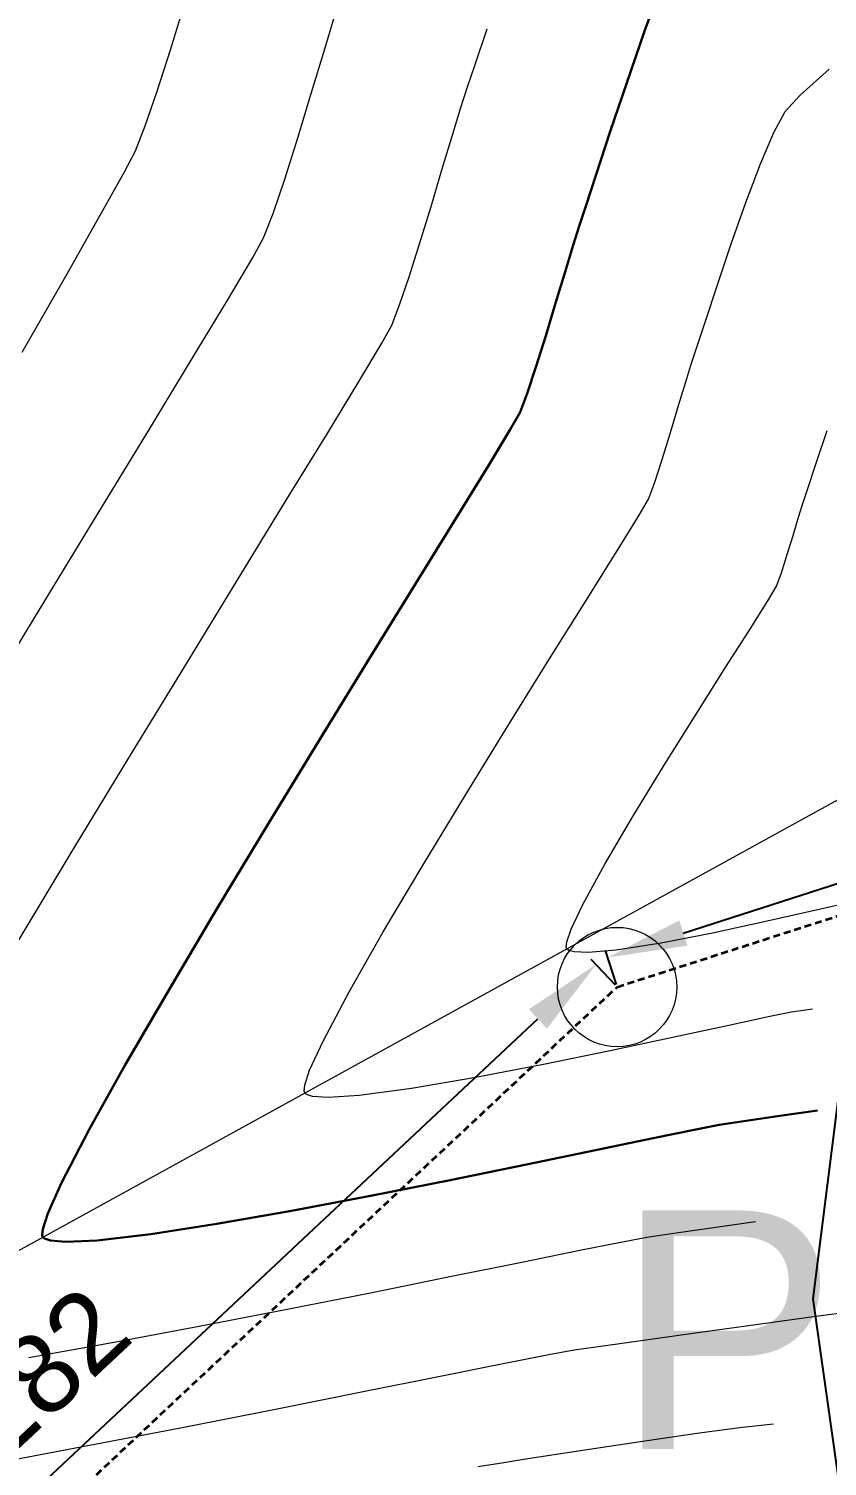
# Model space of a CAD drawing. Header units: millimetres. Extents: x 736950 to 740938, y 8500595 to 8502163.
# Drawn here: x 737979.82 to 737999.89, y 8501256.38 to 8501292.51 of the extents above; entities that cross this region are included whole.
import ezdxf
from ezdxf.enums import TextEntityAlignment as Align

# ---------------------------------------------------------------- set-up
doc = ezdxf.new("R2010")
doc.units = ezdxf.units.MM
doc.linetypes.add('DASHED', pattern=[0.75, 0.5, -0.25])
for name, color, linetype, lineweight in [('CONT-MJR', 80, 'Continuous', 30), ('CONT-MNR', 96, 'Continuous', 15), ('COTAS', 40, 'Continuous', 5), ('CUADROS', 9, 'Continuous', 20), ('PERIMETRO', 7, 'Continuous', 35), ('pista', 251, 'Continuous', 5), ('saiwite', 5, 'Continuous', 5)]:
    doc.layers.add(name, color=color, linetype=linetype, lineweight=lineweight)
doc.styles.add('COTAS', font='arial.ttf')
doc.styles.add('CUADROS', font='arial.ttf')
doc.dimstyles.new('Copy of GenDist', dxfattribs={"dimtxt": 2, "dimasz": 2, "dimexe": 0.18, "dimexo": 0.0625, "dimgap": 1, "dimtad": 2, "dimdec": 3, "dimzin": 1, "dimdsep": 46, "dimtxsty": 'COTAS', "dimcen": 0.09, "dimadec": 3, "dimazin": 0, "dimtfac": 1, "dimtdec": 3, "dimtofl": 0, "dimtmove": 0, "dimatfit": 3, "dimfxl": 1, "dimtolj": 1, "dimtzin": 0, "dimarcsym": 0})

# ---------------------------------------------------------------- blocks, each defined once
blk = doc.blocks.new('*D156')
at = {"layer": 'COTAS', "color": 0, "lineweight": -2, "transparency": 16777216}
for p, q in [((737994.5660146885, 8501268.467491537), (737993.9569597547, 8501269.117573736)), ((737967.6032455061, 8501244.180409221), (737992.6205072375, 8501267.618809355)), ((737966.6297145458, 8501242.294276098), (737966.020659612, 8501242.944358297))]:
    blk.add_line(p, q, dxfattribs=at)
at = {"layer": 'COTAS', "color": 0, "transparency": 16777216}
for points in [[(737992.3926059622, 8501267.862062555), (737992.8484085128, 8501267.375556154), (737994.0800264431, 8501268.986217007)], [(737967.3753442308, 8501244.42366242), (737967.8311467813, 8501243.93715602), (737966.1437263004, 8501242.813001567)]]:
    blk.add_solid(points, dxfattribs=at)
at = {"layer": 'Defpoints', "color": 0, "transparency": 16777216}
for p in [(737994.0800264431, 8501268.986217007), (737994.608746178, 8501268.421881562), (737966.6724460353, 8501242.248666123)]:
    blk.add_point(p, dxfattribs=at)
at = {"layer": 'COTAS', "color": 0, "transparency": 16777216, "insert": (737978.7295447616, 8501257.37505776), "char_height": 2, "attachment_point": 5, "rotation": 43.13375550846872, "style": 'COTAS'}
blk.add_mtext('\\A1;38.282', dxfattribs=at)
blk = doc.blocks.new('*D157')
at = {"layer": 'COTAS', "color": 0, "lineweight": -2, "transparency": 16777216}
for p, q in [((738169.7117402977, 8501324.95614536), (738169.4360799836, 8501325.810938135)), ((737996.2726181126, 8501269.778691178), (738167.5878572729, 8501325.025780309)), ((737994.5895635025, 8501268.481364962), (737994.3139031883, 8501269.336157737))]:
    blk.add_line(p, q, dxfattribs=at)
at = {"layer": 'COTAS', "color": 0, "transparency": 16777216}
for points in [[(738167.4855496674, 8501325.34302511), (738167.6901648785, 8501324.708535507), (738169.4913260904, 8501325.639625942)], [(737996.1703105071, 8501270.09593598), (737996.3749257182, 8501269.461446375), (737994.3691492951, 8501269.164845545)]]:
    blk.add_solid(points, dxfattribs=at)
at = {"layer": 'Defpoints', "color": 0, "transparency": 16777216}
for p in [(738169.4913260904, 8501325.639625942), (738169.7309229737, 8501324.89666196), (737994.6087461784, 8501268.421881562)]:
    blk.add_point(p, dxfattribs=at)
at = {"layer": 'COTAS', "color": 0, "transparency": 16777216, "insert": (738081.3096925169, 8501299.326479118), "char_height": 2, "attachment_point": 5, "rotation": 17.873882615968956, "style": 'COTAS'}
blk.add_mtext('\\A1;184.003', dxfattribs=at)

msp = doc.modelspace()

# ---------------------------------------------------------------- hatches: boundary and pattern name
at = {"layer": 'pista'}
h = msp.add_hatch(dxfattribs=at)
h.set_pattern_fill('HONEY', color=256, scale=3, angle=9.94991650582834, style=0)
h.set_pattern_definition([(9.94991650582834, (1479841.21072825, -18.49207214638591), (0.4979252195647159, 0.4170677100899267), [0.375, -0.75]), (129.9499165058283, (1479841.21072825, -18.49207214638591), (-0.6101538418184378, 0.222682034283025), [0.3749999999999999, -0.7499999999999998]), (69.94991650582834, (1479841.21072825, -18.49207214638591), (-0.112228622253722, 0.6397497443729518), [-0.75, 0.375])])
h.paths.add_polyline_path([(737744.7999806425, 8501250.923935566), (737743.4751223363, 8501250.754223157), (737756.465848178, 8501242.026572531), (737763.5739612179, 8501242.006896213), (737770.002546867, 8501243.455222024), (737769.8468594846, 8501244.342704736), (737763.4750639071, 8501242.907173423), (737756.7405500773, 8501242.925815564)])
h.paths.add_polyline_path([(737794.2809870465, 8501256.017245878), (737809.7820272583, 8501263.709828075), (737823.391616501, 8501273.483615467), (737837.0791595323, 8501280.557800073), (737851.5530432165, 8501285.77819753), (737870.8510758049, 8501293.050216693, -0.9976846880626209), (737871.0089264096, 8501292.63424804), (737865.2748787645, 8501289.581801567, 0.7845063948290762), (737866.1540430214, 8501286.121818589), (737883.2588851704, 8501291.348365877), (737897.4188924351, 8501296.516943583), (737903.2981396064, 8501301.44146652, -0.5512150924587264), (737904.1219025984, 8501301.177325813), (737906.855912117, 8501297.98174819, 0.5618964424650519), (737910.2738656431, 8501298.536066804), (737914.22079628, 8501308.558674501), (737925.6412323939, 8501300.72656757, 0.340189525830376), (737928.7023693406, 8501300.894137181), (737936.9171069289, 8501306.117412793, -0.358727273887905), (737938.1716059428, 8501305.962964654), (737943.1732157968, 8501301.051021611, 0.3417074120720416), (737946.0555081918, 8501300.709858142), (737955.8779356404, 8501307.072689936), (737971.8320576148, 8501314.464803053), (737988.5677626224, 8501323.411181662), (738023.1375471824, 8501336.282937778), (738044.4246208373, 8501357.728329657), (738061.4456776979, 8501362.208386911), (738078.9085143938, 8501363.070318012), (738112.0997810266, 8501372.051506756), (738118.6561313582, 8501373.365123207), (738128.3493353954, 8501376.976906104), (738155.2251721952, 8501366.826195797), (738176.6167526407, 8501363.543890122), (738193.8053773039, 8501353.328603027), (738204.7313956148, 8501340.877429372), (738207.705198212, 8501335.751671141), (738214.35685511, 8501331.742925933), (738229.9282901662, 8501313.374534177), (738233.5603594936, 8501308.186787868), (738234.53883727, 8501308.358438132), (738230.6417003467, 8501313.924784988), (738214.9478837823, 8501332.43754055), (738208.3676942562, 8501336.403214611), (738205.4657963786, 8501341.405035153), (738194.387784551, 8501354.029418997), (738176.9261677533, 8501364.406946706), (738155.4549153853, 8501367.70147717), (738128.3514754312, 8501377.93815071), (738118.4090486554, 8501374.233504975), (738111.8936108743, 8501372.928085677), (738078.7671659255, 8501363.964436961), (738061.3074614278, 8501363.102660457), (738043.958527311, 8501358.536303693), (738022.6381405202, 8501337.057350922), (737988.196920163, 8501324.233464561), (737971.4304040315, 8501315.270615296), (737955.4419368334, 8501307.862588815), (737945.5806043665, 8501301.47455489, -0.3391433520832071), (737943.8038299843, 8501301.693147572), (737938.8116631231, 8501306.59581691, 0.3560082385246841), (737936.4342009705, 8501306.876887502), (737928.158540546, 8501301.61487459, -0.3502196171718997), (737926.1502499409, 8501301.468794718), (737914.5128481541, 8501309.44969617, 0.4302069892023044), (737913.4330382891, 8501309.014522241), (737909.4507249827, 8501298.90206584, -0.5704007069138802), (737907.5397775185, 8501298.566836312), (737904.9064502402, 8501301.644734057, 0.4931454261128044), (737902.7202336333, 8501302.131411942), (737896.9620044216, 8501297.308254998), (737882.9728831241, 8501292.20205278), (737866.0373022418, 8501287.027224885, -0.7384715771871906), (737865.6977918843, 8501288.787355538), (737871.5108758068, 8501291.881875956, 0.9119586051647783), (737870.5337161538, 8501293.892406015), (737851.2416702455, 8501286.62264278), (737836.7183275839, 8501281.384406622), (737822.9200107896, 8501274.252970394), (737809.3164408724, 8501264.483505804), (737793.8201376351, 8501256.79327439), (737778.9884914039, 8501246.402265295), (737769.846859484, 8501244.34270474), (737770.0025468671, 8501243.455222024), (737779.3594973255, 8501245.563292695)])
h.paths.add_polyline_path([(738260.5182952256, 8501271.251537092), (738234.538837269, 8501308.358438132), (738233.56035949, 8501308.186787868), (738259.6897886079, 8501270.86568047), (738269.3749442189, 8501234.589470252), (738274.5057655985, 8501215.583008338), (738279.7983711922, 8501189.602392923), (738280.7089290785, 8501189.641305126), (738275.382018582, 8501215.790318219), (738270.2441657205, 8501234.822827347)])

# ---------------------------------------------------------------- linework, layer by layer
at = {"elevation": 3580.605, "flags": 128}
msp.add_lwpolyline([(738030.8396443969, 8501276.577059833), (738006.8866294394, 8501273.186901364), (738002.5324350423, 8501268.866879543), (738000.2453062437, 8501266.297360843), (737999.5305788356, 8501260.587317174), (738000.9600336516, 8501250.451990865), (738001.242830539, 8501245.695179265), (737989.3094694354, 8501217.888659943)], dxfattribs=at)
at = {"layer": 'CONT-MJR', "elevation": 3580}
for points in [[(737995.3011274743, 8501292.44972008), (737995.760574483, 8501293.717094613)], [(737994.4381414882, 8501289.922695812), (737994.8519868868, 8501291.15385314)], [(737994.0845800452, 8501288.849450106), (737994.4381414882, 8501289.922695812)], [(737993.816291325, 8501288.027318038), (737994.0845800452, 8501288.849450106)], [(737993.0643207668, 8501285.612570131), (737993.3007357984, 8501286.400751008)], [(737992.5699100065, 8501284.002559124), (737992.814464098, 8501284.786908712)], [(737992.3494027063, 8501283.338313743), (737992.5699100065, 8501284.002559124)], [(737992.171686412, 8501282.872964947), (737992.3494027063, 8501283.338313743)], [(737989.5430786737, 8501278.556825586), (737990.5560872143, 8501280.197499568)], [(737988.3825324778, 8501276.675362559), (737989.5430786737, 8501278.556825586)], [(737985.8341073223, 8501272.510798298), (737987.1282686777, 8501274.63329272)], [(737984.5538684614, 8501270.388061525), (737985.8341073223, 8501272.510798298)], [(737983.341372145, 8501268.345264632), (737984.5538684614, 8501270.388061525)], [(737982.250438423, 8501266.462589849), (737983.341372145, 8501268.345264632)], [(737999.6460719985, 8501265.316792168), (737998.6394957546, 8501265.171732927)], [(737996.5839261428, 8501264.84431182), (737995.5145343698, 8501264.624099478)], [(737997.172764702, 8501264.955321703), (737996.5839261428, 8501264.84431182)], [(737997.7890928125, 8501265.047234228), (737997.172764702, 8501264.955321703)], [(737994.0636282043, 8501264.32068883), (737992.3302464663, 8501263.960084053)], [(737992.3302464663, 8501263.960084053), (737990.4134279775, 8501263.568289297)], [(737984.5527402111, 8501262.465806821), (737982.8925629258, 8501262.2092938)], [(737980.178730471, 8501262.136756431), (737980.1624962547, 8501262.18251241)], [(737980.3686773557, 8501262.046404306), (737980.2187475606, 8501262.099842701)], [(737981.5441429933, 8501262.05161162), (737980.7564264291, 8501262.014098877)], [(737982.8925629258, 8501262.2092938), (737981.5441429933, 8501262.05161162)]]:
    msp.add_lwpolyline(points, dxfattribs=at)
at = {"layer": 'CONT-MJR', "extrusion": (0.9448572459864064, -0.3274824952680427, 0), "elevation": -2086724.256663491}
msp.add_lwpolyline([(8274186.942581919, 3580.00000000001), (8274188.314076868, 3580.00000000001)], dxfattribs=at)
at = {"layer": 'CONT-MJR', "extrusion": (0.9494227754971819, -0.314000626380311, 0), "elevation": -1968741.628254236}
msp.add_lwpolyline([(8303046.491507091, 3580.000000000002), (8303046.994777522, 3580.000000000002)], dxfattribs=at)
at = {"layer": 'CONT-MJR', "extrusion": (0.9520121230104256, -0.3060603169984348, 0), "elevation": -1899327.852923086}
msp.add_lwpolyline([(8319198.88043552, 3580.00000000001), (8319199.38131429, 3580.00000000001)], dxfattribs=at)
at = {"layer": 'CONT-MJR', "extrusion": (0.9567787485308648, -0.2908168261289439, 0), "elevation": -1766220.822377404}
msp.add_lwpolyline([(8348471.03283742, 3580.00000000001), (8348471.735097962, 3580.00000000001)], dxfattribs=at)
at = {"layer": 'CONT-MJR', "extrusion": (0.9571349361065785, -0.2896423899988673, 0), "elevation": -1755973.738422042}
msp.add_lwpolyline([(8350630.673925071, 3580), (8350631.536563545, 3580)], dxfattribs=at)
at = {"layer": 'CONT-MJR', "extrusion": (0.8702603044529444, -0.4925921258947087, 0), "elevation": -3545419.711210375}
msp.add_lwpolyline([(7761857.651617841, 3580), (7761858.154011742, 3580)], dxfattribs=at)
at = {"layer": 'CONT-MJR', "extrusion": (0.8552900224216926, -0.5181495706317828, 0), "elevation": -3773738.71449858}
msp.add_lwpolyline([(7653451.169784486, 3580.000000000009), (7653452.243746744, 3580.000000000009)], dxfattribs=at)
at = {"layer": 'CONT-MJR', "extrusion": (0.8517948182735025, -0.5238755458717375, 0), "elevation": -3824996.27246381}
msp.add_lwpolyline([(7627961.626339647, 3580), (7627963.1756596, 3580)], dxfattribs=at)
at = {"layer": 'CONT-MJR', "extrusion": (0.8521039988852908, -0.5233725012681661, 0), "elevation": -3820491.585670412}
msp.add_lwpolyline([(7630212.279876505, 3580), (7630214.67637956, 3580)], dxfattribs=at)
at = {"layer": 'CONT-MJR', "extrusion": (0.8734512495985967, -0.486911608584813, 0), "elevation": -3494773.809480723}
msp.add_lwpolyline([(7784772.059264802, 3580.00000000001), (7784773.939587764, 3580.00000000001)], dxfattribs=at)
at = {"layer": 'CONT-MJR', "extrusion": (0.1448555523283627, -0.9894528129019823, 0), "elevation": -8304697.536855062}
msp.add_lwpolyline([(1961670.291708159, 3580.000000000012), (1961669.432240247, 3580.000000000012)], dxfattribs=at)
at = {"layer": 'CONT-MJR', "extrusion": (0.8875000292363001, -0.4608076584710441, 0), "elevation": -3262489.479559204}
msp.add_lwpolyline([(7884938.737968459, 3580), (7884940.227415026, 3580)], dxfattribs=at)
at = {"layer": 'CONT-MJR', "extrusion": (0.2046903327613954, -0.9788267812407001, 0), "elevation": -8170204.941036273}
msp.add_lwpolyline([(2462496.458861355, 3580.000000000013), (2462494.976570317, 3580.000000000013)], dxfattribs=at)
at = {"layer": 'CONT-MJR', "extrusion": (0.9118807667083711, -0.4104551952495589, 0), "elevation": -2816437.409471617}
msp.add_lwpolyline([(8055045.82047786, 3580.000000000013), (8055046.668038562, 3580.000000000013)], dxfattribs=at)
at = {"layer": 'CONT-MJR', "extrusion": (0.1945781943168031, -0.9808870099539562, 0), "elevation": -8195182.160261868}
msp.add_lwpolyline([(2378045.724531007, 3580), (2378043.684320055, 3580)], dxfattribs=at)
at = {"layer": 'CONT-MJR', "extrusion": (0.1860461846183444, -0.9825410002584916, 0), "elevation": -8215539.691413858}
msp.add_lwpolyline([(2306731.450171959, 3580.000000000013), (2306729.428296505, 3580.000000000013)], dxfattribs=at)
at = {"layer": 'CONT-MJR', "extrusion": (0.9511803401769086, -0.3086356435360968, 0), "elevation": -1921840.33872293}
msp.add_lwpolyline([(8314000.589621446, 3580.000000000003), (8314000.99614657, 3580.000000000003)], dxfattribs=at)
at = {"layer": 'CONT-MJR', "extrusion": (0.1731879455560562, -0.9848887934757267, 0), "elevation": -8244988.104427781}
msp.add_lwpolyline([(2199150.798469694, 3580), (2199148.896837926, 3580)], dxfattribs=at)
at = {"layer": 'CONT-MJR', "extrusion": (0.9967196304152082, -0.08093193649586564, 0), "elevation": 47535.70372722368}
msp.add_lwpolyline([(8533101.064262908, 3580), (8533101.221047334, 3580)], dxfattribs=at)
at = {"layer": 'CONT-MJR', "extrusion": (0.6780309206795481, 0.7350333806042039, 0), "elevation": 6749084.827810476}
msp.add_lwpolyline([(5221678.473489447, 3580), (5221678.527931992, 3580)], dxfattribs=at)
at = {"layer": 'CONT-MJR', "extrusion": (-0.08302762809652911, -0.996547245730309, 0), "elevation": -8533182.03716892}
msp.add_lwpolyline([(29593.06936097576, 3580.000000000013), (29592.6802684617, 3580.000000000013)], dxfattribs=at)
at = {"layer": 'CONT-MNR'}
for points, elevation in [([(737983.3829355366, 8501291.982977053), (737983.7375854795, 8501293.130886048)], 3583), ([(737987.2613852969, 8501292.000947032), (737987.5734684948, 8501293.040178318)], 3582), ([(737986.5834403863, 8501289.764605636), (737986.9248439525, 8501290.88163194)], 3582), ([(737990.6843973146, 8501290.530750496), (737990.8520704205, 8501291.049200365)], 3581), ([(737998.834245507, 8501290.431471461), (737999.2127370685, 8501290.837544715)], 3579), ([(737990.4645056039, 8501289.811442364), (737990.6843973146, 8501290.530750496)], 3581), ([(737986.2567705244, 8501288.73224071), (737986.5834403863, 8501289.764605636)], 3582), ([(737990.2084718309, 8501288.958854627), (737990.4645056039, 8501289.811442364)], 3581), ([(737998.2130259863, 8501289.109511388), (737998.5504734119, 8501289.903774146)], 3579), ([(737985.964430292, 8501287.866909757), (737986.2567705244, 8501288.73224071)], 3582), ([(737997.4773407351, 8501287.100128274), (737997.8469621283, 8501288.143392866)], 3579), ([(737980.7534734969, 8501286.29333643), (737981.6214304433, 8501287.8219221)], 3583), ([(737985.7260156145, 8501287.250985367), (737985.964430292, 8501287.866909757)], 3582), ([(737989.384283562, 8501286.277200444), (737989.6522842676, 8501287.124155004)], 3581), ([(737996.5977203229, 8501284.454554914), (737996.8276609349, 8501285.160999611)], 3579), ([(737982.7908373692, 8501282.33721052), (737983.9332468725, 8501284.217093868)], 3582), ([(737986.2716096161, 8501280.61444611), (737987.3111669947, 8501282.313613992)], 3581), ([(737995.7385498906, 8501281.678327885), (737995.9474297093, 8501282.358433979)], 3579), ([(737999.611259249, 8501281.58994013), (737999.889109578, 8501282.412608128)], 3578), ([(737995.1626780595, 8501280.283578986), (737995.394521811, 8501280.683954736)], 3579), ([(737985.0615452642, 8501278.639253153), (737986.2716096161, 8501280.61444611)], 3581), ([(737999.1696064719, 8501280.23078658), (737999.2706514399, 8501280.55010415)], 3578), ([(737979.966413676, 8501277.69941209), (737981.4531360146, 8501280.141047286)], 3582), ([(737993.8727526648, 8501278.207809694), (737994.6346680459, 8501279.42801143)], 3579), ([(737998.7324232595, 8501278.80766197), (737998.8778890446, 8501279.264551071)], 3578), ([(737983.726768566, 8501276.457334334), (737985.0615452642, 8501278.639253153)], 3581), ([(737978.3769412191, 8501275.083112858), (737979.966413676, 8501277.69941209)], 3582), ([(737995.791868532, 8501273.999489026), (737996.5938765935, 8501275.283893012)], 3578), ([(737980.8662566422, 8501271.750515927), (737982.3130741497, 8501274.137988856)], 3581), ([(737995.0050816844, 8501272.710210545), (737995.791868532, 8501273.999489026)], 3578), ([(737989.7312553588, 8501271.491813418), (737990.8061832628, 8501273.264975639)], 3579), ([(737994.3003542373, 8501271.509948554), (737995.0050816844, 8501272.710210545)], 3578), ([(737993.7445243801, 8501270.49259402), (737994.3003542373, 8501271.509948554)], 3578), ([(737993.4519820209, 8501269.873498503), (737993.7445243801, 8501270.49259402)], 3578), ([(737999.4639301003, 8501270.320055623), (737998.3015915183, 8501270.05735641)], 3578), ([(738000.3494826399, 8501270.522556776), (737999.4639301003, 8501270.320055623)], 3578), ([(737993.3326000582, 8501269.421982659), (737993.3437704395, 8501269.55435063)], 3578), ([(737995.7189907654, 8501269.527510297), (737994.584945864, 8501269.348436644)], 3578), ([(737993.3469101853, 8501269.382171245), (737993.3326000582, 8501269.421982659)], 3578), ([(737993.3848682554, 8501269.347886717), (737993.3469101853, 8501269.382171245)], 3578), ([(737993.5260288102, 8501269.302391093), (737993.3848682554, 8501269.347886717)], 3578), ([(737993.8837076459, 8501269.28654683), (737993.5260288102, 8501269.302391093)], 3578), ([(737994.584945864, 8501269.348436644), (737993.8837076459, 8501269.28654683)], 3578), ([(737998.9939526021, 8501267.788072476), (737998.4435439688, 8501267.679357816)], 3579), ([(737999.515973511, 8501267.865791515), (737998.9939526021, 8501267.788072476)], 3579), ([(737997.4186354849, 8501267.458487356), (737996.0411058782, 8501267.159674007)], 3579), ([(737996.0411058782, 8501267.159674007), (737994.4328338763, 8501266.817130676)], 3579), ([(737994.4328338763, 8501266.817130676), (737992.7156982075, 8501266.465070268)], 3579), ([(737992.7156982075, 8501266.465070268), (737991.0115775992, 8501266.137705691)], 3579), ([(737986.7467810755, 8501265.804449577), (737986.759354651, 8501265.956436258)], 3579), ([(737986.8035823692, 8501265.722188257), (737986.7628203282, 8501265.759463837)], 3579), ([(737986.9558953757, 8501265.670033528), (737986.8035823692, 8501265.722188257)], 3579), ([(737987.3467117494, 8501265.643686963), (737986.9558953757, 8501265.670033528)], 3579), ([(737988.1298964754, 8501265.693915661), (737987.3467117494, 8501265.643686963)], 3579), ([(737996.9718398867, 8501262.361481167), (737996.0354055141, 8501262.224484425)], 3581), ([(737998.0879050905, 8501262.522455426), (737996.9718398867, 8501262.361481167)], 3581), ([(737994.7478634847, 8501262.012254065), (737993.6759353554, 8501261.798483865)], 3581), ([(737995.3515768024, 8501262.122570926), (737994.7478634847, 8501262.012254065)], 3581), ([(737996.0354055141, 8501262.224484425), (737995.3515768024, 8501262.122570926)], 3581), ([(737993.6759353554, 8501261.798483865), (737992.2162940578, 8501261.501453098)], 3581), ([(737988.4558785307, 8501260.73838093), (737986.316107587, 8501260.312725069)], 3581), ([(737986.316107587, 8501260.312725069), (737984.1106300479, 8501259.884579714)], 3581), ([(737999.6036494712, 8501260.136799902), (737998.09329713, 8501259.9301232)], 3582), ([(737996.6362297903, 8501259.729295447), (737995.3270125646, 8501259.547108069)], 3582), ([(737994.2602105651, 8501259.396352494), (737993.5303889023, 8501259.289820153)], 3582), ([(737995.3270125646, 8501259.547108069), (737994.2602105651, 8501259.396352494)], 3582), ([(737992.8935212209, 8501259.174663944), (737991.7434290326, 8501258.949137494)], 3582), ([(737990.1612590414, 8501258.632840227), (737988.2281579513, 8501258.245371578)], 3582), ([(737986.0252724665, 8501257.806330968), (737983.6337492903, 8501257.335317833)], 3582), ([(737983.6337492903, 8501257.335317833), (737981.1347351269, 8501256.851931598)], 3582), ([(737996.7415538842, 8501257.21416099), (737995.5906753715, 8501257.049456129)], 3583), ([(737997.7591036535, 8501257.348504828), (737996.7415538842, 8501257.21416099)], 3583), ([(737992.3657309305, 8501256.55819687), (737991.7092010026, 8501256.457069378)], 3583), ([(737991.7092010026, 8501256.457069378), (737991.1096277898, 8501256.361629467)], 3583)]:
    msp.add_lwpolyline(points, dxfattribs=dict(at, elevation=elevation))
at = {"layer": 'CONT-MNR', "extrusion": (0.9478559288235615, -0.3186991342850235, 0), "elevation": -2009845.092257589}
msp.add_lwpolyline([(8293196.738031722, 3581.000000000002), (8293197.709840046, 3581.000000000002)], dxfattribs=at)
at = {"layer": 'CONT-MNR', "extrusion": (0.9521781986739442, -0.3055432505719001, 0), "elevation": -1894820.698324782}
msp.add_lwpolyline([(8320229.632722194, 3583.000000000003), (8320230.728442504, 3583.000000000003)], dxfattribs=at)
at = {"layer": 'CONT-MNR', "extrusion": (0.957650247329192, -0.287934026801866, 0), "elevation": -1741077.555459751}
msp.add_lwpolyline([(8353754.862409688, 3582.000000000013), (8353756.031223768, 3582.000000000013)], dxfattribs=at)
at = {"layer": 'CONT-MNR', "extrusion": (0.9473644337011446, -0.3201571953870623, 0), "elevation": -2022603.213832805}
msp.add_lwpolyline([(8290093.861974493, 3581), (8290094.430702536, 3581)], dxfattribs=at)
at = {"layer": 'CONT-MNR', "extrusion": (0.6712526991564126, -0.7412285840921347, 0), "elevation": -5806015.806943643}
msp.add_lwpolyline([(6253540.532533783, 3579), (6253541.509647678, 3579)], dxfattribs=at)
at = {"layer": 'CONT-MNR', "extrusion": (0.9458663567441583, -0.3245563667216108, 0), "elevation": -2061114.762729702}
msp.add_lwpolyline([(8280601.265278049, 3583.000000000003), (8280602.185522876, 3583.000000000003)], dxfattribs=at)
at = {"layer": 'CONT-MNR', "extrusion": (0.8807305654261253, -0.4736176423278357, 0), "elevation": -3376383.000328835}
msp.add_lwpolyline([(7836874.997318991, 3579), (7836875.596477617, 3579)], dxfattribs=at)
at = {"layer": 'CONT-MNR', "extrusion": (0.9312061675697055, -0.3644928990805467, 0), "elevation": -2411445.77538688}
msp.add_lwpolyline([(8185442.540873966, 3583), (8185443.216590997, 3583)], dxfattribs=at)
at = {"layer": 'CONT-MNR', "extrusion": (0.8866360233567618, -0.4624679038442642, 0), "elevation": -3277251.635361561}
msp.add_lwpolyline([(7878842.068951191, 3583.000000000004), (7878842.683802019, 3583.000000000004)], dxfattribs=at)
at = {"layer": 'CONT-MNR', "extrusion": (0.9351242119510317, -0.3543200646632392, 0), "elevation": -2322057.309625771}
msp.add_lwpolyline([(8211247.820515855, 3579), (8211248.853660448, 3579)], dxfattribs=at)
at = {"layer": 'CONT-MNR', "extrusion": (0.8736964868528417, -0.4864714265617276, 0), "elevation": -3490861.664336549}
msp.add_lwpolyline([(7786552.275891797, 3583.000000000013), (7786553.503920753, 3583.000000000013)], dxfattribs=at)
at = {"layer": 'CONT-MNR', "extrusion": (0.9576502473604496, -0.2879340266979047, 0), "elevation": -1741073.856352811}
msp.add_lwpolyline([(8353753.007820954, 3581), (8353753.966718709, 3581)], dxfattribs=at)
at = {"layer": 'CONT-MNR', "extrusion": (0.9563300415005214, -0.2922889866615082, 0), "elevation": -1779070.924041825}
msp.add_lwpolyline([(8345742.515883859, 3581.000000000013), (8345743.474141893, 3581.000000000013)], dxfattribs=at)
at = {"layer": 'CONT-MNR', "extrusion": (0.8758497071022607, -0.4825839725569885, 0), "elevation": -3456220.391452176}
msp.add_lwpolyline([(7801989.454170043, 3582.000000000003), (7801990.032118689, 3582.000000000003)], dxfattribs=at)
at = {"layer": 'CONT-MNR', "extrusion": (0.9469465774880055, -0.321391007005101, 0), "elevation": -2033393.03658711}
msp.add_lwpolyline([(8287449.392952481, 3579), (8287450.476119167, 3579)], dxfattribs=at)
at = {"layer": 'CONT-MNR', "extrusion": (0.8603865965678545, -0.509641937487864, 0), "elevation": -3697659.460601395}
msp.add_lwpolyline([(7690500.299066837, 3582), (7690501.501897997, 3582)], dxfattribs=at)
at = {"layer": 'CONT-MNR', "extrusion": (0.867583770056775, -0.4972910635976412, 0), "elevation": -3587353.57843345}
msp.add_lwpolyline([(7742567.042540161, 3583.00000000001), (7742569.246514239, 3583.00000000001)], dxfattribs=at)
at = {"layer": 'CONT-MNR', "extrusion": (0.9473956928668053, -0.3200646827399523, 0), "elevation": -2021793.531142}
msp.add_lwpolyline([(8290285.591655654, 3581.00000000001), (8290286.34099356, 3581.00000000001)], dxfattribs=at)
at = {"layer": 'CONT-MNR', "extrusion": (0.949588845245456, -0.3134980462226223, 0), "elevation": -1964342.73298139}
msp.add_lwpolyline([(8304086.122726148, 3579), (8304087.084645279, 3579)], dxfattribs=at)
at = {"layer": 'CONT-MNR', "extrusion": (0.856182106800914, -0.5166741719826414, 0), "elevation": -3760545.344903542}
msp.add_lwpolyline([(7659944.669151611, 3582.000000000006), (7659946.412700711, 3582.000000000006)], dxfattribs=at)
at = {"layer": 'CONT-MNR', "extrusion": (0.9325720061062558, -0.3609840071623033, 0), "elevation": -2380600.113186586}
msp.add_lwpolyline([(8194462.672725058, 3581.000000000013), (8194463.214566096, 3581.000000000013)], dxfattribs=at)
at = {"layer": 'CONT-MNR', "extrusion": (0.8738917758305731, -0.4861205242896943, 0), "elevation": -3487726.678408761}
msp.add_lwpolyline([(7787954.15338706, 3581.000000000004), (7787954.674386852, 3581.000000000004)], dxfattribs=at)
at = {"layer": 'CONT-MNR', "extrusion": (0.8584481297239576, -0.5129003885487311, 0), "elevation": -3726787.162448283}
msp.add_lwpolyline([(7676425.465471596, 3581), (7676426.559562305, 3581)], dxfattribs=at)
at = {"layer": 'CONT-MNR', "extrusion": (0.9498418583710991, -0.312730625436872, 0), "elevation": -1957631.944639497}
msp.add_lwpolyline([(8305669.536305442, 3579.000000000012), (8305669.96243114, 3579.000000000012)], dxfattribs=at)
at = {"layer": 'CONT-MNR', "extrusion": (0.9526461916383885, -0.3040809654629421, 0), "elevation": -1882029.140230488}
msp.add_lwpolyline([(8323126.115264871, 3579.00000000001), (8323126.55150146, 3579.00000000001)], dxfattribs=at)
at = {"layer": 'CONT-MNR', "extrusion": (0.854429142847777, -0.5195679357431644, 0), "elevation": -3786435.837141343}
msp.add_lwpolyline([(7647177.904195856, 3581), (7647179.488696592, 3581)], dxfattribs=at)
at = {"layer": 'CONT-MNR', "extrusion": (0.9572290289761334, -0.2893312739497906, 0), "elevation": -1753255.71201536}
msp.add_lwpolyline([(8351200.27675097, 3579), (8351200.897090563, 3579)], dxfattribs=at)
at = {"layer": 'CONT-MNR', "extrusion": (0.9577108926051335, -0.2877322473854445, 0), "elevation": -1739306.321098564}
msp.add_lwpolyline([(8354115.948299388, 3579.000000000013), (8354116.66039604, 3579.000000000013)], dxfattribs=at)
at = {"layer": 'CONT-MNR', "extrusion": (0.8540419769802339, -0.520204096058166, 0), "elevation": -3792133.611899717}
msp.add_lwpolyline([(7644351.073259146, 3582.000000000004), (7644353.644752459, 3582.000000000004)], dxfattribs=at)
at = {"layer": 'CONT-MNR', "extrusion": (0.9508980568106439, -0.3095042577312008, 0), "elevation": -1929424.161893102}
msp.add_lwpolyline([(8312264.433041452, 3579), (8312265.051590592, 3579)], dxfattribs=at)
at = {"layer": 'CONT-MNR', "extrusion": (0.9503523584624772, -0.3111758261253711, 0), "elevation": -1944033.650769411}
msp.add_lwpolyline([(8308859.946320137, 3578), (8308860.647667043, 3578)], dxfattribs=at)
at = {"layer": 'CONT-MNR', "extrusion": (0.9361312755739837, -0.3516507285535269, 0), "elevation": -2298620.97610928}
msp.add_lwpolyline([(8217831.348835756, 3579.000000000003), (8217831.782744962, 3579.000000000003)], dxfattribs=at)
at = {"layer": 'CONT-MNR', "extrusion": (0.950252811497343, -0.3114796851183002, 0), "elevation": -1946690.307029253}
msp.add_lwpolyline([(8308237.524504201, 3578.000000000013), (8308237.917356809, 3578.000000000013)], dxfattribs=at)
at = {"layer": 'CONT-MNR', "extrusion": (0.8509886134442043, -0.5251841389344415, 0), "elevation": -3836712.085355843}
msp.add_lwpolyline([(7622075.069691564, 3579.000000000003), (7622076.075072295, 3579.000000000003)], dxfattribs=at)
at = {"layer": 'CONT-MNR', "extrusion": (0.9575977577893902, -0.2881085459973946, 0), "elevation": -1742585.136342731}
msp.add_lwpolyline([(8353430.274476859, 3578.000000000006), (8353430.755043111, 3578.000000000006)], dxfattribs=at)
at = {"layer": 'CONT-MNR', "extrusion": (0.9570691119976314, -0.2898598193266276, 0), "elevation": -1757863.340951465}
msp.add_lwpolyline([(8350228.017975946, 3578), (8350228.546721819, 3578)], dxfattribs=at)
at = {"layer": 'CONT-MNR', "extrusion": (0.9384848212216819, -0.3453204893088566, 0), "elevation": -2243065.149152776}
msp.add_lwpolyline([(8233166.872138798, 3578.00000000001), (8233167.205354042, 3578.00000000001)], dxfattribs=at)
at = {"layer": 'CONT-MNR', "extrusion": (0.8480911612866902, -0.5298503393859375, 0), "elevation": -3878519.063056974}
msp.add_lwpolyline([(7600883.449694085, 3579.000000000001), (7600885.211625302, 3579.000000000001)], dxfattribs=at)
at = {"layer": 'CONT-MNR', "extrusion": (0.8452331241711144, -0.5343977599166537, 0), "elevation": -3919283.297338675}
msp.add_lwpolyline([(7579945.774392092, 3578), (7579946.610178852, 3578)], dxfattribs=at)
at = {"layer": 'CONT-MNR', "extrusion": (0.8587532946896448, -0.5123892844895181, 0), "elevation": -3722205.26113885}
msp.add_lwpolyline([(7678643.120494023, 3578.000000000012), (7678643.500109757, 3578.000000000012)], dxfattribs=at)
at = {"layer": 'CONT-MNR', "extrusion": (0.843646772567848, -0.5368986153230924, 0), "elevation": -3941714.487315197}
msp.add_lwpolyline([(7568304.208476709, 3578.000000000013), (7568305.385488357, 3578.000000000013)], dxfattribs=at)
at = {"layer": 'CONT-MNR', "extrusion": (0.8492879582102417, -0.527929885533182, 0), "elevation": -3861309.5257599}
msp.add_lwpolyline([(7609638.494593724, 3579), (7609640.470127713, 3579)], dxfattribs=at)
at = {"layer": 'CONT-MNR', "extrusion": (0.8538846341472518, -0.5204623248297747, 0), "elevation": -3794441.144466456}
msp.add_lwpolyline([(7643199.347447935, 3581), (7643202.063676082, 3581)], dxfattribs=at)
at = {"layer": 'CONT-MNR', "extrusion": (0.8449843971917417, -0.5347909577606086, 0), "elevation": -3922809.544253364}
msp.add_lwpolyline([(7578118.876384717, 3578), (7578120.279533141, 3578)], dxfattribs=at)
at = {"layer": 'CONT-MNR', "extrusion": (0.8515791943557613, -0.524225977742798, 0), "elevation": -3828130.673219066}
msp.add_lwpolyline([(7626381.389922753, 3579), (7626383.469304853, 3579)], dxfattribs=at)
at = {"layer": 'CONT-MNR', "extrusion": (0.8571178911817126, -0.5151202972279524, 0), "elevation": -3746641.027123014}
msp.add_lwpolyline([(7666738.254240414, 3581), (7666741.038339544, 3581)], dxfattribs=at)
at = {"layer": 'CONT-MNR', "extrusion": (0.8605142261552754, -0.5094264093903924, 0), "elevation": -3695721.54882567}
msp.add_lwpolyline([(7691414.559933012, 3579.000000000012), (7691416.518074126, 3579.000000000012)], dxfattribs=at)
at = {"layer": 'CONT-MNR', "extrusion": (0.9470425435867467, -0.3211081136264627, 0), "elevation": -2030915.536593168}
msp.add_lwpolyline([(8288039.592955808, 3578.000000000013), (8288039.929950038, 3578.000000000013)], dxfattribs=at)
at = {"layer": 'CONT-MNR', "extrusion": (0.2103533152887584, -0.9776254306977844, 0), "elevation": -8155817.411883999}
msp.add_lwpolyline([(2509756.248177618, 3578.000000000013), (2509754.922500165, 3578.000000000013)], dxfattribs=at)
at = {"layer": 'CONT-MNR', "extrusion": (0.8689559915444536, -0.4948893661809631, 0), "elevation": -3565908.294559154}
msp.add_lwpolyline([(7752450.377586205, 3579.000000000006), (7752452.111041913, 3579.000000000006)], dxfattribs=at)
at = {"layer": 'CONT-MNR', "extrusion": (0.1914695989845752, -0.9814985444027342, 0), "elevation": -8202679.92245918}
msp.add_lwpolyline([(2352077.70209423, 3578), (2352076.391257072, 3578)], dxfattribs=at)
at = {"layer": 'CONT-MNR', "extrusion": (0.883477340715414, -0.4684738930211804, 0), "elevation": -3330626.690313692}
msp.add_lwpolyline([(7856404.563866664, 3579), (7856405.964046931, 3579)], dxfattribs=at)
at = {"layer": 'CONT-MNR', "extrusion": (0.2106663127596878, -0.9775580313558053, 0), "elevation": -8155011.085737972}
msp.add_lwpolyline([(2512367.021407912, 3579.000000000013), (2512365.972970427, 3579.000000000013)], dxfattribs=at)
at = {"layer": 'CONT-MNR', "extrusion": (0.9087321038356925, -0.4173798790770304, 0), "elevation": -2877625.140004644}
msp.add_lwpolyline([(8033394.511770402, 3579.000000000013), (8033395.320472428, 3579.000000000013)], dxfattribs=at)
at = {"layer": 'CONT-MNR', "extrusion": (0.9494695477023947, -0.3138591690325618, 0), "elevation": -1967504.314197076}
msp.add_lwpolyline([(8303317.053603388, 3579), (8303317.445560258, 3579)], dxfattribs=at)
at = {"layer": 'CONT-MNR', "extrusion": (0.1324162187488392, -0.9911942014621855, 0), "elevation": -8328683.663256196}
msp.add_lwpolyline([(1857196.336983034, 3579.000000000003), (1857195.012868848, 3579.000000000003)], dxfattribs=at)
at = {"layer": 'CONT-MNR', "extrusion": (0.1686254651837487, -0.9856801978793956, 0), "elevation": -8255085.611210459}
msp.add_lwpolyline([(2160953.083446497, 3579.00000000001), (2160951.491422204, 3579.00000000001)], dxfattribs=at)
at = {"layer": 'CONT-MNR', "extrusion": (0.9419213896311799, 0.3358334345404984, 0), "elevation": 3550134.795107421}
msp.add_lwpolyline([(7759683.428574775, 3579.000000000013), (7759683.476334323, 3579.000000000013)], dxfattribs=at)
at = {"layer": 'CONT-MNR', "extrusion": (0.199702513658424, -0.9798565742181388, 0), "elevation": -8182638.070692102}
msp.add_lwpolyline([(2420849.815965317, 3581), (2420848.012790374, 3581)], dxfattribs=at)
at = {"layer": 'CONT-MNR', "extrusion": (0.1981301791785215, -0.9801757149096723, 0), "elevation": -8186511.536881169}
msp.add_lwpolyline([(2407716.70955755, 3581.00000000001), (2407714.67567457, 3581.00000000001)], dxfattribs=at)
at = {"layer": 'CONT-MNR', "extrusion": (0.1347199807950264, -0.9908837100157556, 0), "elevation": -8324336.891730947}
msp.add_lwpolyline([(1876562.870205485, 3582.000000000009), (1876561.387617551, 3582.000000000009)], dxfattribs=at)
at = {"layer": 'CONT-MNR', "extrusion": (0.1841537828539138, -0.9828974434093283, 0), "elevation": -8219964.040653085}
msp.add_lwpolyline([(2290901.862384563, 3581.00000000001), (2290899.633583881, 3581.00000000001)], dxfattribs=at)
at = {"layer": 'CONT-MNR', "extrusion": (0.1365392843481074, -0.9906346570909513, 0), "elevation": -8320876.984209587}
msp.add_lwpolyline([(1891842.435003443, 3582), (1891840.96416116, 3582)], dxfattribs=at)
at = {"layer": 'CONT-MNR', "extrusion": (0.1750483657984533, -0.9845598354753717, 0), "elevation": -8240816.100114777}
msp.add_lwpolyline([(2214718.935863778, 3581.000000000003), (2214716.807617503, 3581.000000000003)], dxfattribs=at)
at = {"layer": 'CONT-MNR', "extrusion": (0.177931233399528, -0.984042923952468, 0), "elevation": -8234291.949729735}
msp.add_lwpolyline([(2238856.862388793, 3582.000000000003), (2238856.215193772, 3582.000000000003)], dxfattribs=at)
at = {"layer": 'CONT-MNR', "extrusion": (0.1960346494071971, -0.9805969693160373, 0), "elevation": -8191636.808206556}
msp.add_lwpolyline([(2390213.784600735, 3582.000000000013), (2390212.171124412, 3582.000000000013)], dxfattribs=at)
at = {"layer": 'CONT-MNR', "extrusion": (0.1954583650112559, -0.9807120003074943, 0), "elevation": -8193040.006475635}
msp.add_lwpolyline([(2385395.948618955, 3582), (2385393.702408564, 3582)], dxfattribs=at)
at = {"layer": 'CONT-MNR', "extrusion": (0.1087379906624198, -0.9940704448813975, 0), "elevation": -8370600.281041149}
msp.add_lwpolyline([(1658032.189010177, 3583.000000000003), (1658031.40289419, 3583.000000000003)], dxfattribs=at)
at = {"layer": 'CONT-MNR', "extrusion": (0.185286557860889, -0.9826845330400105, 0), "elevation": -8217315.63557225}
msp.add_lwpolyline([(2300371.266365229, 3582.000000000003), (2300368.696508513, 3582.000000000003)], dxfattribs=at)
at = {"layer": 'CONT-MNR', "extrusion": (0.1514204823567985, -0.988469441876093, 0), "elevation": -8291485.166970353}
msp.add_lwpolyline([(2016749.33813609, 3583.000000000013), (2016748.21595984, 3583.000000000013)], dxfattribs=at)
at = {"layer": 'CONT-MNR', "extrusion": (0.1478063074624472, -0.9890163272031036, 0), "elevation": -8298801.620481305}
msp.add_lwpolyline([(1986429.101851049, 3583), (1986427.907289476, 3583)], dxfattribs=at)
at = {"layer": 'CONT-MNR', "extrusion": (0.1531334894251387, -0.98820551223745, 0), "elevation": -8287977.245621431}
msp.add_lwpolyline([(2031116.150476814, 3583), (2031115.205059493, 3583)], dxfattribs=at)
at = {"layer": 'COTAS'}
msp.add_circle((737994.6087461784, 8501268.421881562), 1.5, dxfattribs=at)
at = {"layer": 'PERIMETRO', "linetype": 'DASHED', "ltscale": 0.35}
msp.add_lwpolyline([(737683.200969866, 8501281.329551859), (737744.6024409891, 8501182.423775388), (737752.754863814, 8501178.840202238), (737760.1534312089, 8501181.935448542), (737818.0712830903, 8501217.512164854), (737892.6513328891, 8501224.540148428), (737966.6724460352, 8501242.248666123), (737994.6087461784, 8501268.421881564), (738169.7309229737, 8501324.89666196), (738221.1104446506, 8501260.626977284), (738220.501630505, 8501242.23256058), (738236.8284346196, 8501144.032219619), (738320.8206677334, 8501132.278902221)], dxfattribs=at)
at = {"layer": 'saiwite'}
msp.add_line((737964.6468625638, 8501253.590789696), (738003.6707631473, 8501275.062576493), dxfattribs=at)

# ---------------------------------------------------------------- texts
at = {"layer": 'CUADROS', "style": 'CUADROS'}
msp.add_text('P8', height=6, dxfattribs=at).set_placement((737999.6847033704, 8501259.805927837), align=Align.MIDDLE_CENTER)

# ---------------------------------------------------------------- dimensions: what is measured, and where the dimension line sits
at = {"layer": 'COTAS'}
for p1, p2, distance, picture, middle in [((737994.6087461784, 8501268.421881562), (738169.7309229737, 8501324.89666196), 0.7806421370546339, '*D157', (738081.3096925169, 8501299.326479118)), ((737966.6724460353, 8501242.248666123), (737994.6087461784, 8501268.421881562), 0.77331691624287, '*D156', (737978.7295447616, 8501257.37505776))]:
    dim = msp.add_aligned_dim(p1=p1, p2=p2, distance=distance, dimstyle='Copy of GenDist', dxfattribs=at)
    dim.commit()
    dim.dimension.update_dxf_attribs({"geometry": picture, "text_midpoint": middle})

doc.saveas('drawing.dxf')
